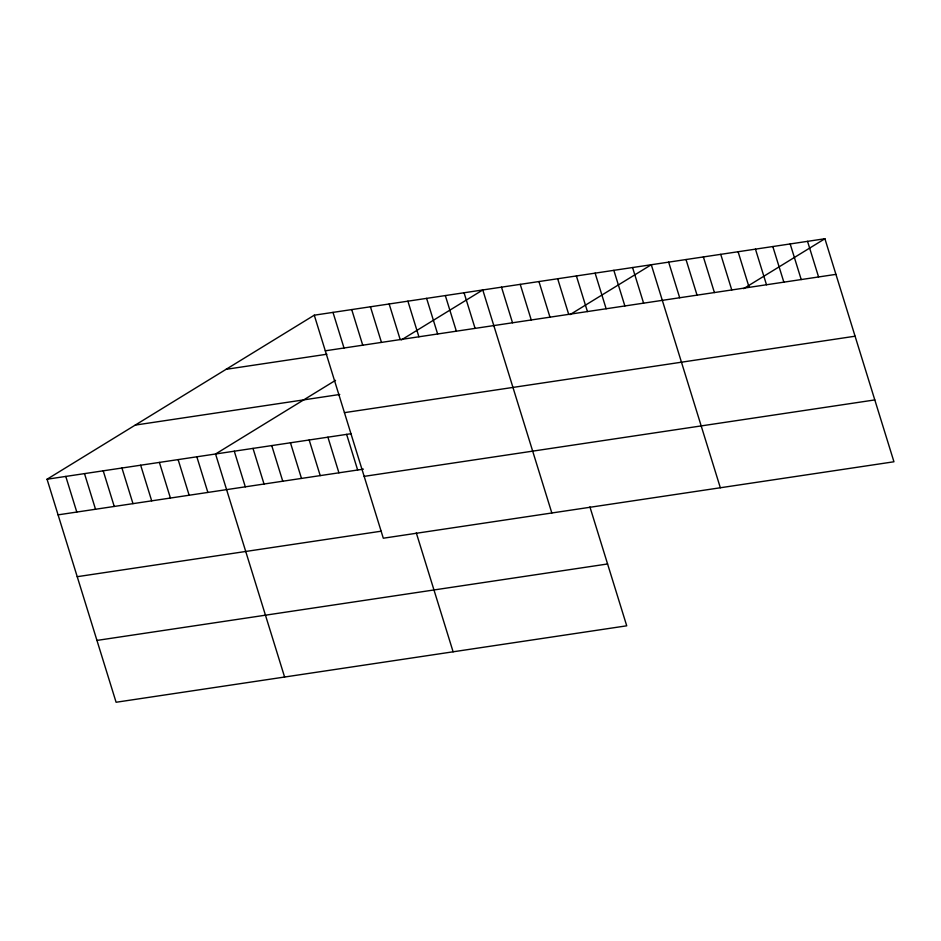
<?xml version="1.0" encoding="UTF-8"?>
<svg xmlns="http://www.w3.org/2000/svg" width="941" height="941" viewBox="0 0 941 941"><rect width="100%" height="100%" fill="white"/><g stroke="black" fill="none" stroke-linecap="round" stroke-linejoin="round"><path stroke-width="1.41" d="M589.913 506.893L626.73 625.812L116.096 702.257L47.05 479.228L314.27 315.188L824.904 238.743L893.95 461.772L383.305 538.217L314.27 315.188M335.537 380.34L215.56 453.997L284.605 677.038M401.466 339.877L482.78 289.957L551.826 512.986M569.975 314.647L651.29 264.727L720.336 487.767M743.602 288.652L824.904 238.743M325.292 350.805L835.937 274.36M226.087 369.319L326.903 354.228M135.233 425.097L339.748 394.479M344.441 412.652L855.087 336.208M47.05 479.228L350.946 433.73M58.083 514.856L363.414 469.147M364.167 476.369L874.801 399.925M77.221 576.692L381.117 531.206M96.947 640.421L607.592 563.965M807.543 241.343L818.576 276.96M790.181 243.942L801.214 279.559M772.82 246.542L783.853 282.159M755.458 249.142L766.492 284.758M738.097 251.741L749.13 287.358M720.735 254.329L731.769 289.957M703.374 256.928L714.407 292.557M686.013 259.528L697.046 295.156M668.651 262.127L679.684 297.756M632.564 267.538L643.597 303.155M613.85 270.338L624.871 305.966M595.124 273.137L606.145 308.766M576.398 275.948L587.431 311.565M557.672 278.748L568.705 314.365M538.946 281.547L549.979 317.176M520.232 284.347L531.253 319.975M501.506 287.158L512.527 322.775M464.054 292.757L475.087 328.385M445.328 295.568L456.361 331.185M426.614 298.368L437.636 333.996M407.888 301.167L418.91 336.796M389.162 303.978L400.196 339.595M370.436 306.778L381.47 342.406M351.711 309.577L362.744 345.206M416.298 532.877L453.115 651.807M332.996 312.377L344.018 348.005M346.629 434.377L357.651 470.006M327.903 437.189L338.925 472.805M309.177 439.988L320.211 475.605M290.451 442.788L301.485 478.416M271.737 445.587L282.759 481.216M253.011 448.398L264.033 484.015M234.285 451.198L245.307 486.826M196.834 456.808L207.867 492.425M178.12 459.608L189.141 495.237M159.394 462.407L170.415 498.036M140.668 465.219L151.689 500.835M121.942 468.018L132.975 503.635M103.216 470.818L114.249 506.446M84.502 473.617L95.523 509.246M65.776 476.428L76.797 512.045"/></g></svg>
